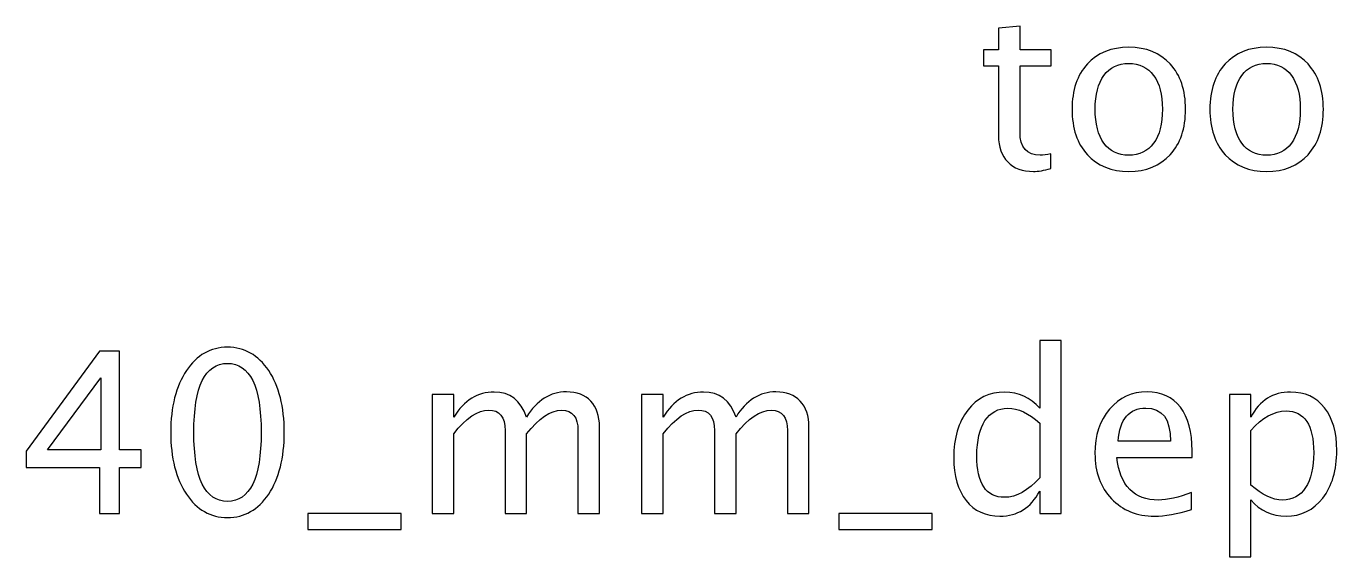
# Model space of a CAD drawing. Header units: centimetres. Extents: x -12.3 to 12.2, y -6 to 13.8.
# Drawn here: x -12.27 to -7.324, y 11.706 to 13.708 of the extents above; entities that cross this region are included whole.
import ezdxf

# ---------------------------------------------------------------- set-up
doc = ezdxf.new("R2010")
doc.units = ezdxf.units.CM
doc.header["$MEASUREMENT"] = 0
doc.layers.add('Layer 1', color=7, linetype='Continuous')

msp = doc.modelspace()

# ---------------------------------------------------------------- linework, layer by layer
at = {"layer": 'Layer 1'}
for points, knots in [([(-8.40338, 13.17058), (-8.4285, 13.16367), (-8.45037, 13.16028), (-8.46885, 13.16028), (-8.46885, 13.16028), (-8.51034, 13.16028), (-8.54266, 13.17213), (-8.5658, 13.19584), (-8.5658, 13.19584), (-8.58908, 13.21955), (-8.60065, 13.25243), (-8.60065, 13.29462), (-8.60065, 13.29462), (-8.60065, 13.29462), (-8.60065, 13.55821), (-8.60065, 13.55821), (-8.60065, 13.55821), (-8.60065, 13.55821), (-8.65682, 13.55821), (-8.65682, 13.55821), (-8.65682, 13.55821), (-8.65682, 13.55821), (-8.65682, 13.61918), (-8.65682, 13.61918), (-8.65682, 13.61918), (-8.65682, 13.61918), (-8.60065, 13.61918), (-8.60065, 13.61918), (-8.60065, 13.61918), (-8.60065, 13.61918), (-8.60065, 13.70031), (-8.60065, 13.70031), (-8.60065, 13.70031), (-8.60065, 13.70031), (-8.51937, 13.70808), (-8.51937, 13.70808), (-8.51937, 13.70808), (-8.51937, 13.70808), (-8.51937, 13.61918), (-8.51937, 13.61918), (-8.51937, 13.61918), (-8.51937, 13.61918), (-8.40169, 13.61918), (-8.40169, 13.61918), (-8.40169, 13.61918), (-8.40169, 13.61918), (-8.40169, 13.55821), (-8.40169, 13.55821), (-8.40169, 13.55821), (-8.40169, 13.55821), (-8.51937, 13.55821), (-8.51937, 13.55821), (-8.51937, 13.55821), (-8.51937, 13.55821), (-8.51937, 13.30929), (-8.51937, 13.30929), (-8.51937, 13.30929), (-8.51937, 13.25059), (-8.49383, 13.22124), (-8.44289, 13.22124), (-8.44289, 13.22124), (-8.43202, 13.22124), (-8.4189, 13.22307), (-8.40338, 13.2266), (-8.40338, 13.2266), (-8.40338, 13.2266), (-8.40338, 13.17058), (-8.40338, 13.17058)], [0, 0, 0, 0, 0.0555556, 0.0555556, 0.0555556, 0.0555556, 0.1111111, 0.1111111, 0.1111111, 0.1111111, 0.1666667, 0.1666667, 0.1666667, 0.1666667, 0.2222222, 0.2222222, 0.2222222, 0.2222222, 0.2777778, 0.2777778, 0.2777778, 0.2777778, 0.3333333, 0.3333333, 0.3333333, 0.3333333, 0.3888889, 0.3888889, 0.3888889, 0.3888889, 0.4444444, 0.4444444, 0.4444444, 0.4444444, 0.5, 0.5, 0.5, 0.5, 0.5555556, 0.5555556, 0.5555556, 0.5555556, 0.6111111, 0.6111111, 0.6111111, 0.6111111, 0.6666667, 0.6666667, 0.6666667, 0.6666667, 0.7222222, 0.7222222, 0.7222222, 0.7222222, 0.7777778, 0.7777778, 0.7777778, 0.7777778, 0.8333333, 0.8333333, 0.8333333, 0.8333333, 0.8888889, 0.8888889, 0.8888889, 0.8888889, 1, 1, 1, 1]), ([(-8.10874, 13.16028), (-8.17464, 13.16028), (-8.22685, 13.18131), (-8.26524, 13.22336), (-8.26524, 13.22336), (-8.30376, 13.26541), (-8.32295, 13.32256), (-8.32295, 13.39467), (-8.32295, 13.39467), (-8.32295, 13.46663), (-8.30376, 13.52364), (-8.26524, 13.56555), (-8.26524, 13.56555), (-8.22685, 13.60746), (-8.17464, 13.62849), (-8.10874, 13.62849), (-8.10874, 13.62849), (-8.04284, 13.62849), (-7.99063, 13.60746), (-7.95225, 13.56555), (-7.95225, 13.56555), (-7.91373, 13.52364), (-7.89453, 13.46663), (-7.89453, 13.39467), (-7.89453, 13.39467), (-7.89453, 13.32256), (-7.91373, 13.26541), (-7.95225, 13.22336), (-7.95225, 13.22336), (-7.99063, 13.18131), (-8.04284, 13.16028), (-8.10874, 13.16028)], [0, 0, 0, 0, 0.1111111, 0.1111111, 0.1111111, 0.1111111, 0.2222222, 0.2222222, 0.2222222, 0.2222222, 0.3333333, 0.3333333, 0.3333333, 0.3333333, 0.4444444, 0.4444444, 0.4444444, 0.4444444, 0.5555556, 0.5555556, 0.5555556, 0.5555556, 0.6666667, 0.6666667, 0.6666667, 0.6666667, 0.7777778, 0.7777778, 0.7777778, 0.7777778, 1, 1, 1, 1]), ([(-7.5886, 13.16028), (-7.6545, 13.16028), (-7.70671, 13.18131), (-7.7451, 13.22336), (-7.7451, 13.22336), (-7.78362, 13.26541), (-7.80281, 13.32256), (-7.80281, 13.39467), (-7.80281, 13.39467), (-7.80281, 13.46663), (-7.78362, 13.52364), (-7.7451, 13.56555), (-7.7451, 13.56555), (-7.70671, 13.60746), (-7.6545, 13.62849), (-7.5886, 13.62849), (-7.5886, 13.62849), (-7.5227, 13.62849), (-7.47049, 13.60746), (-7.43211, 13.56555), (-7.43211, 13.56555), (-7.39359, 13.52364), (-7.37439, 13.46663), (-7.37439, 13.39467), (-7.37439, 13.39467), (-7.37439, 13.32256), (-7.39359, 13.26541), (-7.43211, 13.22336), (-7.43211, 13.22336), (-7.47049, 13.18131), (-7.5227, 13.16028), (-7.5886, 13.16028)], [0, 0, 0, 0, 0.1111111, 0.1111111, 0.1111111, 0.1111111, 0.2222222, 0.2222222, 0.2222222, 0.2222222, 0.3333333, 0.3333333, 0.3333333, 0.3333333, 0.4444444, 0.4444444, 0.4444444, 0.4444444, 0.5555556, 0.5555556, 0.5555556, 0.5555556, 0.6666667, 0.6666667, 0.6666667, 0.6666667, 0.7777778, 0.7777778, 0.7777778, 0.7777778, 1, 1, 1, 1]), ([(-8.10888, 13.22124), (-8.06867, 13.22124), (-8.03734, 13.23634), (-8.01504, 13.26668), (-8.01504, 13.26668), (-7.99289, 13.29688), (-7.98174, 13.33963), (-7.98174, 13.39467), (-7.98174, 13.39467), (-7.98174, 13.44956), (-7.99289, 13.49217), (-8.01504, 13.52237), (-8.01504, 13.52237), (-8.03734, 13.55243), (-8.06867, 13.56753), (-8.10888, 13.56753), (-8.10888, 13.56753), (-8.14924, 13.56753), (-8.18057, 13.55243), (-8.20258, 13.52237), (-8.20258, 13.52237), (-8.22474, 13.49217), (-8.23574, 13.44956), (-8.23574, 13.39467), (-8.23574, 13.39467), (-8.23574, 13.33963), (-8.22474, 13.29688), (-8.20258, 13.26668), (-8.20258, 13.26668), (-8.18057, 13.23634), (-8.14924, 13.22124), (-8.10888, 13.22124)], [0, 0, 0, 0, 0.1111111, 0.1111111, 0.1111111, 0.1111111, 0.2222222, 0.2222222, 0.2222222, 0.2222222, 0.3333333, 0.3333333, 0.3333333, 0.3333333, 0.4444444, 0.4444444, 0.4444444, 0.4444444, 0.5555556, 0.5555556, 0.5555556, 0.5555556, 0.6666667, 0.6666667, 0.6666667, 0.6666667, 0.7777778, 0.7777778, 0.7777778, 0.7777778, 1, 1, 1, 1]), ([(-7.58874, 13.22124), (-7.54853, 13.22124), (-7.5172, 13.23634), (-7.4949, 13.26668), (-7.4949, 13.26668), (-7.47275, 13.29688), (-7.4616, 13.33963), (-7.4616, 13.39467), (-7.4616, 13.39467), (-7.4616, 13.44956), (-7.47275, 13.49217), (-7.4949, 13.52237), (-7.4949, 13.52237), (-7.5172, 13.55243), (-7.54853, 13.56753), (-7.58874, 13.56753), (-7.58874, 13.56753), (-7.6291, 13.56753), (-7.66043, 13.55243), (-7.68244, 13.52237), (-7.68244, 13.52237), (-7.7046, 13.49217), (-7.7156, 13.44956), (-7.7156, 13.39467), (-7.7156, 13.39467), (-7.7156, 13.33963), (-7.7046, 13.29688), (-7.68244, 13.26668), (-7.68244, 13.26668), (-7.66043, 13.23634), (-7.6291, 13.22124), (-7.58874, 13.22124)], [0, 0, 0, 0, 0.1111111, 0.1111111, 0.1111111, 0.1111111, 0.2222222, 0.2222222, 0.2222222, 0.2222222, 0.3333333, 0.3333333, 0.3333333, 0.3333333, 0.4444444, 0.4444444, 0.4444444, 0.4444444, 0.5555556, 0.5555556, 0.5555556, 0.5555556, 0.6666667, 0.6666667, 0.6666667, 0.6666667, 0.7777778, 0.7777778, 0.7777778, 0.7777778, 1, 1, 1, 1]), ([(-8.44515, 11.8694), (-8.44515, 11.8694), (-8.44515, 11.95364), (-8.44515, 11.95364), (-8.44515, 11.95364), (-8.47831, 11.89071), (-8.52826, 11.85924), (-8.59501, 11.85924), (-8.59501, 11.85924), (-8.64919, 11.85924), (-8.69181, 11.87885), (-8.72285, 11.91822), (-8.72285, 11.91822), (-8.7539, 11.95759), (-8.76942, 12.01136), (-8.76942, 12.07952), (-8.76942, 12.07952), (-8.76942, 12.15402), (-8.75178, 12.21399), (-8.71664, 12.25943), (-8.71664, 12.25943), (-8.68137, 12.30473), (-8.63508, 12.32745), (-8.57765, 12.32745), (-8.57765, 12.32745), (-8.52445, 12.32745), (-8.48014, 12.30713), (-8.44515, 12.26635), (-8.44515, 12.26635), (-8.44515, 12.26635), (-8.44515, 12.52218), (-8.44515, 12.52218), (-8.44515, 12.52218), (-8.44515, 12.52218), (-8.36386, 12.52218), (-8.36386, 12.52218), (-8.36386, 12.52218), (-8.36386, 12.52218), (-8.36386, 11.8694), (-8.36386, 11.8694), (-8.36386, 11.8694), (-8.36386, 11.8694), (-8.44515, 11.8694), (-8.44515, 11.8694)], [0, 0, 0, 0, 0.0833333, 0.0833333, 0.0833333, 0.0833333, 0.1666667, 0.1666667, 0.1666667, 0.1666667, 0.25, 0.25, 0.25, 0.25, 0.3333333, 0.3333333, 0.3333333, 0.3333333, 0.4166667, 0.4166667, 0.4166667, 0.4166667, 0.5, 0.5, 0.5, 0.5, 0.5833333, 0.5833333, 0.5833333, 0.5833333, 0.6666667, 0.6666667, 0.6666667, 0.6666667, 0.75, 0.75, 0.75, 0.75, 0.8333333, 0.8333333, 0.8333333, 0.8333333, 1, 1, 1, 1]), ([(-11.99441, 11.8694), (-11.99441, 11.8694), (-11.99441, 12.04297), (-11.99441, 12.04297), (-11.99441, 12.04297), (-11.99441, 12.04297), (-12.27042, 12.04297), (-12.27042, 12.04297), (-12.27042, 12.04297), (-12.27042, 12.04297), (-12.27042, 12.10477), (-12.27042, 12.10477), (-12.27042, 12.10477), (-12.27042, 12.10477), (-11.99441, 12.48154), (-11.99441, 12.48154), (-11.99441, 12.48154), (-11.99441, 12.48154), (-11.91821, 12.48154), (-11.91821, 12.48154), (-11.91821, 12.48154), (-11.91821, 12.48154), (-11.91821, 12.10985), (-11.91821, 12.10985), (-11.91821, 12.10985), (-11.91821, 12.10985), (-11.83608, 12.10985), (-11.83608, 12.10985), (-11.83608, 12.10985), (-11.83608, 12.10985), (-11.83608, 12.04297), (-11.83608, 12.04297), (-11.83608, 12.04297), (-11.83608, 12.04297), (-11.91821, 12.04297), (-11.91821, 12.04297), (-11.91821, 12.04297), (-11.91821, 12.04297), (-11.91821, 11.8694), (-11.91821, 11.8694), (-11.91821, 11.8694), (-11.91821, 11.8694), (-11.99441, 11.8694), (-11.99441, 11.8694)], [0, 0, 0, 0, 0.0833333, 0.0833333, 0.0833333, 0.0833333, 0.1666667, 0.1666667, 0.1666667, 0.1666667, 0.25, 0.25, 0.25, 0.25, 0.3333333, 0.3333333, 0.3333333, 0.3333333, 0.4166667, 0.4166667, 0.4166667, 0.4166667, 0.5, 0.5, 0.5, 0.5, 0.5833333, 0.5833333, 0.5833333, 0.5833333, 0.6666667, 0.6666667, 0.6666667, 0.6666667, 0.75, 0.75, 0.75, 0.75, 0.8333333, 0.8333333, 0.8333333, 0.8333333, 1, 1, 1, 1]), ([(-11.51067, 11.85416), (-11.57488, 11.85416), (-11.62667, 11.88365), (-11.6659, 11.9425), (-11.6659, 11.9425), (-11.70527, 12.00134), (-11.72488, 12.07895), (-11.72488, 12.17547), (-11.72488, 12.17547), (-11.72488, 12.27199), (-11.70527, 12.3496), (-11.6659, 12.40845), (-11.6659, 12.40845), (-11.62667, 12.46729), (-11.57488, 12.49678), (-11.51067, 12.49678), (-11.51067, 12.49678), (-11.44618, 12.49678), (-11.3944, 12.46743), (-11.35517, 12.40873), (-11.35517, 12.40873), (-11.31608, 12.35003), (-11.29646, 12.27227), (-11.29646, 12.17547), (-11.29646, 12.17547), (-11.29646, 12.07895), (-11.31608, 12.00134), (-11.35517, 11.9425), (-11.35517, 11.9425), (-11.3944, 11.88365), (-11.44618, 11.85416), (-11.51067, 11.85416)], [0, 0, 0, 0, 0.1111111, 0.1111111, 0.1111111, 0.1111111, 0.2222222, 0.2222222, 0.2222222, 0.2222222, 0.3333333, 0.3333333, 0.3333333, 0.3333333, 0.4444444, 0.4444444, 0.4444444, 0.4444444, 0.5555556, 0.5555556, 0.5555556, 0.5555556, 0.6666667, 0.6666667, 0.6666667, 0.6666667, 0.7777778, 0.7777778, 0.7777778, 0.7777778, 1, 1, 1, 1]), ([(-11.51081, 11.91512), (-11.42601, 11.91512), (-11.38367, 12.0019), (-11.38367, 12.17547), (-11.38367, 12.17547), (-11.38367, 12.34904), (-11.42601, 12.43582), (-11.51081, 12.43582), (-11.51081, 12.43582), (-11.59534, 12.43582), (-11.63767, 12.34904), (-11.63767, 12.17547), (-11.63767, 12.17547), (-11.63767, 12.0019), (-11.59534, 11.91512), (-11.51081, 11.91512)], [0, 0, 0, 0, 0.2, 0.2, 0.2, 0.2, 0.4, 0.4, 0.4, 0.4, 0.6, 0.6, 0.6, 0.6, 1, 1, 1, 1]), ([(-12.19013, 12.10985), (-12.19013, 12.10985), (-11.98933, 12.10985), (-11.98933, 12.10985), (-11.98933, 12.10985), (-11.98933, 12.10985), (-11.98933, 12.38107), (-11.98933, 12.38107), (-11.98933, 12.38107), (-11.98933, 12.38107), (-12.19013, 12.10985), (-12.19013, 12.10985)], [0, 0, 0, 0, 0.25, 0.25, 0.25, 0.25, 0.5, 0.5, 0.5, 0.5, 1, 1, 1, 1]), ([(-10.73822, 11.8694), (-10.73822, 11.8694), (-10.73822, 12.31814), (-10.73822, 12.31814), (-10.73822, 12.31814), (-10.73822, 12.31814), (-10.65694, 12.31814), (-10.65694, 12.31814), (-10.65694, 12.31814), (-10.65694, 12.31814), (-10.65694, 12.23333), (-10.65694, 12.23333), (-10.65694, 12.23333), (-10.61729, 12.29612), (-10.56649, 12.32745), (-10.50426, 12.32745), (-10.50426, 12.32745), (-10.44428, 12.32745), (-10.4035, 12.29612), (-10.38177, 12.23333), (-10.38177, 12.23333), (-10.34325, 12.29669), (-10.29301, 12.3283), (-10.23135, 12.3283), (-10.23135, 12.3283), (-10.19198, 12.3283), (-10.16136, 12.31672), (-10.13948, 12.29344), (-10.13948, 12.29344), (-10.11761, 12.27016), (-10.1066, 12.23756), (-10.1066, 12.19565), (-10.1066, 12.19565), (-10.1066, 12.19565), (-10.1066, 11.8694), (-10.1066, 11.8694), (-10.1066, 11.8694), (-10.1066, 11.8694), (-10.18788, 11.8694), (-10.18788, 11.8694), (-10.18788, 11.8694), (-10.18788, 11.8694), (-10.18788, 12.18224), (-10.18788, 12.18224), (-10.18788, 12.18224), (-10.18788, 12.23333), (-10.2082, 12.25887), (-10.24884, 12.25887), (-10.24884, 12.25887), (-10.29104, 12.25887), (-10.33535, 12.22909), (-10.38177, 12.1694), (-10.38177, 12.1694), (-10.38177, 12.1694), (-10.38177, 11.8694), (-10.38177, 11.8694), (-10.38177, 11.8694), (-10.38177, 11.8694), (-10.46305, 11.8694), (-10.46305, 11.8694), (-10.46305, 11.8694), (-10.46305, 11.8694), (-10.46305, 12.18253), (-10.46305, 12.18253), (-10.46305, 12.18253), (-10.46305, 12.23403), (-10.48365, 12.25971), (-10.525, 12.25971), (-10.525, 12.25971), (-10.56606, 12.25971), (-10.61009, 12.2298), (-10.65694, 12.16983), (-10.65694, 12.16983), (-10.65694, 12.16983), (-10.65694, 11.8694), (-10.65694, 11.8694), (-10.65694, 11.8694), (-10.65694, 11.8694), (-10.73822, 11.8694), (-10.73822, 11.8694)], [0, 0, 0, 0, 0.047619, 0.047619, 0.047619, 0.047619, 0.0952381, 0.0952381, 0.0952381, 0.0952381, 0.1428571, 0.1428571, 0.1428571, 0.1428571, 0.1904762, 0.1904762, 0.1904762, 0.1904762, 0.2380952, 0.2380952, 0.2380952, 0.2380952, 0.2857143, 0.2857143, 0.2857143, 0.2857143, 0.3333333, 0.3333333, 0.3333333, 0.3333333, 0.3809524, 0.3809524, 0.3809524, 0.3809524, 0.4285714, 0.4285714, 0.4285714, 0.4285714, 0.4761905, 0.4761905, 0.4761905, 0.4761905, 0.5238095, 0.5238095, 0.5238095, 0.5238095, 0.5714286, 0.5714286, 0.5714286, 0.5714286, 0.6190476, 0.6190476, 0.6190476, 0.6190476, 0.6666667, 0.6666667, 0.6666667, 0.6666667, 0.7142857, 0.7142857, 0.7142857, 0.7142857, 0.7619048, 0.7619048, 0.7619048, 0.7619048, 0.8095238, 0.8095238, 0.8095238, 0.8095238, 0.8571429, 0.8571429, 0.8571429, 0.8571429, 0.9047619, 0.9047619, 0.9047619, 0.9047619, 1, 1, 1, 1]), ([(-9.94771, 11.8694), (-9.94771, 11.8694), (-9.94771, 12.31814), (-9.94771, 12.31814), (-9.94771, 12.31814), (-9.94771, 12.31814), (-9.86643, 12.31814), (-9.86643, 12.31814), (-9.86643, 12.31814), (-9.86643, 12.31814), (-9.86643, 12.23333), (-9.86643, 12.23333), (-9.86643, 12.23333), (-9.82678, 12.29612), (-9.77598, 12.32745), (-9.71375, 12.32745), (-9.71375, 12.32745), (-9.65377, 12.32745), (-9.61299, 12.29612), (-9.59126, 12.23333), (-9.59126, 12.23333), (-9.55274, 12.29669), (-9.5025, 12.3283), (-9.44084, 12.3283), (-9.44084, 12.3283), (-9.40147, 12.3283), (-9.37085, 12.31672), (-9.34897, 12.29344), (-9.34897, 12.29344), (-9.3271, 12.27016), (-9.31609, 12.23756), (-9.31609, 12.19565), (-9.31609, 12.19565), (-9.31609, 12.19565), (-9.31609, 11.8694), (-9.31609, 11.8694), (-9.31609, 11.8694), (-9.31609, 11.8694), (-9.39737, 11.8694), (-9.39737, 11.8694), (-9.39737, 11.8694), (-9.39737, 11.8694), (-9.39737, 12.18224), (-9.39737, 12.18224), (-9.39737, 12.18224), (-9.39737, 12.23333), (-9.41769, 12.25887), (-9.45833, 12.25887), (-9.45833, 12.25887), (-9.50053, 12.25887), (-9.54484, 12.22909), (-9.59126, 12.1694), (-9.59126, 12.1694), (-9.59126, 12.1694), (-9.59126, 11.8694), (-9.59126, 11.8694), (-9.59126, 11.8694), (-9.59126, 11.8694), (-9.67254, 11.8694), (-9.67254, 11.8694), (-9.67254, 11.8694), (-9.67254, 11.8694), (-9.67254, 12.18253), (-9.67254, 12.18253), (-9.67254, 12.18253), (-9.67254, 12.23403), (-9.69314, 12.25971), (-9.73449, 12.25971), (-9.73449, 12.25971), (-9.77555, 12.25971), (-9.81958, 12.2298), (-9.86643, 12.16983), (-9.86643, 12.16983), (-9.86643, 12.16983), (-9.86643, 11.8694), (-9.86643, 11.8694), (-9.86643, 11.8694), (-9.86643, 11.8694), (-9.94771, 11.8694), (-9.94771, 11.8694)], [0, 0, 0, 0, 0.047619, 0.047619, 0.047619, 0.047619, 0.0952381, 0.0952381, 0.0952381, 0.0952381, 0.1428571, 0.1428571, 0.1428571, 0.1428571, 0.1904762, 0.1904762, 0.1904762, 0.1904762, 0.2380952, 0.2380952, 0.2380952, 0.2380952, 0.2857143, 0.2857143, 0.2857143, 0.2857143, 0.3333333, 0.3333333, 0.3333333, 0.3333333, 0.3809524, 0.3809524, 0.3809524, 0.3809524, 0.4285714, 0.4285714, 0.4285714, 0.4285714, 0.4761905, 0.4761905, 0.4761905, 0.4761905, 0.5238095, 0.5238095, 0.5238095, 0.5238095, 0.5714286, 0.5714286, 0.5714286, 0.5714286, 0.6190476, 0.6190476, 0.6190476, 0.6190476, 0.6666667, 0.6666667, 0.6666667, 0.6666667, 0.7142857, 0.7142857, 0.7142857, 0.7142857, 0.7619048, 0.7619048, 0.7619048, 0.7619048, 0.8095238, 0.8095238, 0.8095238, 0.8095238, 0.8571429, 0.8571429, 0.8571429, 0.8571429, 0.9047619, 0.9047619, 0.9047619, 0.9047619, 1, 1, 1, 1]), ([(-7.87167, 11.88379), (-7.92628, 11.86742), (-7.97298, 11.85924), (-8.01193, 11.85924), (-8.01193, 11.85924), (-8.07839, 11.85924), (-8.13244, 11.88125), (-8.17407, 11.92514), (-8.17407, 11.92514), (-8.2157, 11.96902), (-8.23658, 12.02589), (-8.23658, 12.09588), (-8.23658, 12.09588), (-8.23658, 12.16376), (-8.21824, 12.2195), (-8.18141, 12.2631), (-8.18141, 12.2631), (-8.14458, 12.30656), (-8.09744, 12.3283), (-8.04001, 12.3283), (-8.04001, 12.3283), (-7.98568, 12.3283), (-7.94363, 12.30896), (-7.914, 12.2703), (-7.914, 12.2703), (-7.88437, 12.23163), (-7.86955, 12.17688), (-7.86955, 12.1059), (-7.86955, 12.1059), (-7.86955, 12.1059), (-7.86997, 12.08107), (-7.86997, 12.08107), (-7.86997, 12.08107), (-7.86997, 12.08107), (-8.15361, 12.08107), (-8.15361, 12.08107), (-8.15361, 12.08107), (-8.14175, 11.97382), (-8.0894, 11.9202), (-7.99669, 11.9202), (-7.99669, 11.9202), (-7.96268, 11.9202), (-7.92105, 11.9298), (-7.87167, 11.94899), (-7.87167, 11.94899), (-7.87167, 11.94899), (-7.87167, 11.88379), (-7.87167, 11.88379)], [0, 0, 0, 0, 0.0769231, 0.0769231, 0.0769231, 0.0769231, 0.1538462, 0.1538462, 0.1538462, 0.1538462, 0.2307692, 0.2307692, 0.2307692, 0.2307692, 0.3076923, 0.3076923, 0.3076923, 0.3076923, 0.3846154, 0.3846154, 0.3846154, 0.3846154, 0.4615385, 0.4615385, 0.4615385, 0.4615385, 0.5384615, 0.5384615, 0.5384615, 0.5384615, 0.6153846, 0.6153846, 0.6153846, 0.6153846, 0.6923077, 0.6923077, 0.6923077, 0.6923077, 0.7692308, 0.7692308, 0.7692308, 0.7692308, 0.8461538, 0.8461538, 0.8461538, 0.8461538, 1, 1, 1, 1]), ([(-7.72928, 11.70599), (-7.72928, 11.70599), (-7.72928, 12.31814), (-7.72928, 12.31814), (-7.72928, 12.31814), (-7.72928, 12.31814), (-7.648, 12.31814), (-7.648, 12.31814), (-7.648, 12.31814), (-7.648, 12.31814), (-7.648, 12.23333), (-7.648, 12.23333), (-7.648, 12.23333), (-7.6147, 12.29612), (-7.5646, 12.32745), (-7.49786, 12.32745), (-7.49786, 12.32745), (-7.44381, 12.32745), (-7.40134, 12.30783), (-7.37029, 12.26846), (-7.37029, 12.26846), (-7.33925, 12.22909), (-7.32372, 12.17533), (-7.32372, 12.10717), (-7.32372, 12.10717), (-7.32372, 12.03295), (-7.34136, 11.97298), (-7.3765, 11.92754), (-7.3765, 11.92754), (-7.41164, 11.88196), (-7.45792, 11.85924), (-7.51521, 11.85924), (-7.51521, 11.85924), (-7.56841, 11.85924), (-7.61272, 11.87956), (-7.648, 11.92034), (-7.648, 11.92034), (-7.648, 11.92034), (-7.648, 11.70599), (-7.648, 11.70599), (-7.648, 11.70599), (-7.648, 11.70599), (-7.72928, 11.70599), (-7.72928, 11.70599)], [0, 0, 0, 0, 0.0833333, 0.0833333, 0.0833333, 0.0833333, 0.1666667, 0.1666667, 0.1666667, 0.1666667, 0.25, 0.25, 0.25, 0.25, 0.3333333, 0.3333333, 0.3333333, 0.3333333, 0.4166667, 0.4166667, 0.4166667, 0.4166667, 0.5, 0.5, 0.5, 0.5, 0.5833333, 0.5833333, 0.5833333, 0.5833333, 0.6666667, 0.6666667, 0.6666667, 0.6666667, 0.75, 0.75, 0.75, 0.75, 0.8333333, 0.8333333, 0.8333333, 0.8333333, 1, 1, 1, 1]), ([(-8.44515, 12.21075), (-8.48734, 12.24786), (-8.52727, 12.26649), (-8.56509, 12.26649), (-8.56509, 12.26649), (-8.60234, 12.26649), (-8.63113, 12.25097), (-8.65159, 12.21978), (-8.65159, 12.21978), (-8.67205, 12.18874), (-8.68221, 12.14471), (-8.68221, 12.0877), (-8.68221, 12.0877), (-8.68221, 11.98285), (-8.6475, 11.93036), (-8.57793, 11.93036), (-8.57793, 11.93036), (-8.53278, 11.93036), (-8.48847, 11.95505), (-8.44515, 12.0043), (-8.44515, 12.0043), (-8.44515, 12.0043), (-8.44515, 12.21075), (-8.44515, 12.21075)], [0, 0, 0, 0, 0.1428571, 0.1428571, 0.1428571, 0.1428571, 0.2857143, 0.2857143, 0.2857143, 0.2857143, 0.4285714, 0.4285714, 0.4285714, 0.4285714, 0.5714286, 0.5714286, 0.5714286, 0.5714286, 0.7142857, 0.7142857, 0.7142857, 0.7142857, 1, 1, 1, 1]), ([(-8.14937, 12.14203), (-8.14937, 12.14203), (-7.95125, 12.14203), (-7.95125, 12.14203), (-7.95125, 12.14203), (-7.95125, 12.22557), (-7.98244, 12.26733), (-8.04467, 12.26733), (-8.04467, 12.26733), (-8.10732, 12.26733), (-8.14218, 12.22557), (-8.14937, 12.14203)], [0, 0, 0, 0, 0.25, 0.25, 0.25, 0.25, 0.5, 0.5, 0.5, 0.5, 1, 1, 1, 1]), ([(-7.648, 11.97636), (-7.60609, 11.93897), (-7.56615, 11.9202), (-7.5282, 11.9202), (-7.5282, 11.9202), (-7.4908, 11.9202), (-7.46187, 11.93586), (-7.44155, 11.96705), (-7.44155, 11.96705), (-7.42109, 11.99823), (-7.41093, 12.04212), (-7.41093, 12.09885), (-7.41093, 12.09885), (-7.41093, 12.20383), (-7.44565, 12.25633), (-7.51507, 12.25633), (-7.51507, 12.25633), (-7.56051, 12.25633), (-7.60482, 12.23177), (-7.648, 12.18253), (-7.648, 12.18253), (-7.648, 12.18253), (-7.648, 11.97636), (-7.648, 11.97636)], [0, 0, 0, 0, 0.1428571, 0.1428571, 0.1428571, 0.1428571, 0.2857143, 0.2857143, 0.2857143, 0.2857143, 0.4285714, 0.4285714, 0.4285714, 0.4285714, 0.5714286, 0.5714286, 0.5714286, 0.5714286, 0.7142857, 0.7142857, 0.7142857, 0.7142857, 1, 1, 1, 1]), ([(-11.20728, 11.80844), (-11.20728, 11.80844), (-11.20728, 11.8694), (-11.20728, 11.8694), (-11.20728, 11.8694), (-11.20728, 11.8694), (-10.85507, 11.8694), (-10.85507, 11.8694), (-10.85507, 11.8694), (-10.85507, 11.8694), (-10.85507, 11.80844), (-10.85507, 11.80844), (-10.85507, 11.80844), (-10.85507, 11.80844), (-11.20728, 11.80844), (-11.20728, 11.80844)], [0, 0, 0, 0, 0.2, 0.2, 0.2, 0.2, 0.4, 0.4, 0.4, 0.4, 0.6, 0.6, 0.6, 0.6, 1, 1, 1, 1]), ([(-9.20292, 11.80844), (-9.20292, 11.80844), (-9.20292, 11.8694), (-9.20292, 11.8694), (-9.20292, 11.8694), (-9.20292, 11.8694), (-8.85071, 11.8694), (-8.85071, 11.8694), (-8.85071, 11.8694), (-8.85071, 11.8694), (-8.85071, 11.80844), (-8.85071, 11.80844), (-8.85071, 11.80844), (-8.85071, 11.80844), (-9.20292, 11.80844), (-9.20292, 11.80844)], [0, 0, 0, 0, 0.2, 0.2, 0.2, 0.2, 0.4, 0.4, 0.4, 0.4, 0.6, 0.6, 0.6, 0.6, 1, 1, 1, 1])]:
    msp.add_open_spline(points, degree=3, knots=knots, dxfattribs=at)

doc.saveas('drawing.dxf')
